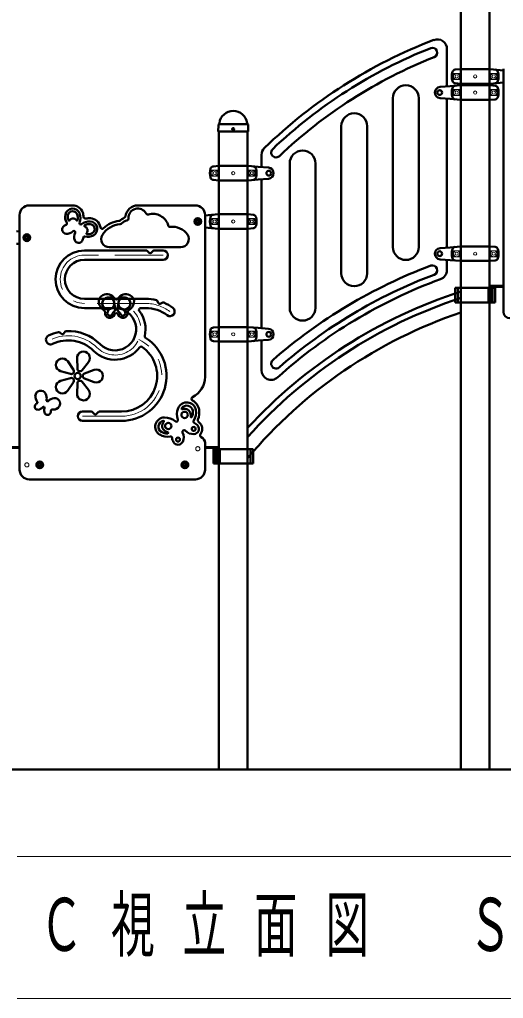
# Model space of a CAD drawing. Units: millimetres on the paper, scale 1:50. Extents: x -365 to 0, y -594 to 257.
# Drawn here: x -255 to -225, y -148 to -87.2 of the extents above; entities that cross this region are included whole.
import ezdxf

# ---------------------------------------------------------------- set-up
doc = ezdxf.new("R2010")
doc.units = ezdxf.units.MM
doc.linetypes.add('USER1', pattern=[4.5, 2.5, -2])
doc.linetypes.add('USER2', pattern=[6, 3, -1, 1, -1])
doc.layers.add('LY_1', color=140, linetype='Continuous', lineweight=50)
doc.styles.add('ＭＳ ゴシック', font='')
doc.styles.get('ＭＳ ゴシック').set_extended_font_data('MS Gothic')

msp = doc.modelspace()

# ---------------------------------------------------------------- linework, layer by layer
at = {"layer": 'LY_1'}
for p, q in [((-227.667, -133.773), (-227.667, -75.483)), ((-225.885, -133.773), (-225.885, -75.483)), ((-228.526, -91.392), (-228.526, -89.071)), ((-227.696, -90.323), (-228.012, -90.351)), ((-227.696, -90.323), (-225.855, -90.323)), ((-225.856, -90.323), (-225.226, -90.378)), ((-225.226, -90.378), (-225.026, -90.393)), ((-225.026, -105.373), (-225.026, -90.299)), ((-228.326, -91.377), (-228.957, -91.424)), ((-227.696, -91.322), (-228.326, -91.377)), ((-227.696, -91.223), (-228.012, -91.195)), ((-227.696, -91.223), (-225.855, -91.223)), ((-225.856, -91.322), (-227.696, -91.322)), ((-225.856, -91.223), (-225.226, -91.168)), ((-225.856, -91.322), (-225.54, -91.35)), ((-225.226, -91.168), (-225.026, -91.153)), ((-231.876, -101.359), (-231.876, -92.117)), ((-230.276, -101.359), (-230.276, -92.117)), ((-228.326, -92.167), (-228.957, -92.121)), ((-228.526, -101.392), (-228.526, -92.152)), ((-227.696, -92.222), (-228.326, -92.167)), ((-225.856, -92.222), (-227.696, -92.222)), ((-225.856, -92.222), (-225.54, -92.194)), ((-242.705, -94.183), (-242.697, -93.786)), ((-242.672, -93.728), (-242.65, -93.706)), ((-240.88, -93.728), (-240.902, -93.706)), ((-240.847, -94.183), (-240.855, -93.786)), ((-235.076, -102.99), (-235.076, -93.859)), ((-233.476, -102.99), (-233.476, -93.859)), ((-242.695, -94.193), (-242.705, -94.183)), ((-242.695, -94.193), (-240.856, -94.193)), ((-242.667, -133.773), (-242.667, -94.193)), ((-240.885, -133.773), (-240.885, -94.193)), ((-240.847, -94.183), (-240.856, -94.193)), ((-240.026, -96.392), (-240.026, -95.642)), ((-242.696, -96.322), (-243.012, -96.35)), ((-242.696, -96.322), (-240.855, -96.322)), ((-240.856, -96.322), (-240.226, -96.377)), ((-240.226, -96.377), (-239.595, -96.424)), ((-238.276, -105.126), (-238.276, -96.165)), ((-236.676, -105.126), (-236.676, -96.165)), ((-240.856, -97.222), (-240.226, -97.167)), ((-240.226, -97.167), (-239.595, -97.121)), ((-240.026, -106.392), (-240.026, -97.152)), ((-242.696, -97.222), (-243.012, -97.194)), ((-242.696, -97.222), (-240.855, -97.222)), ((-254.426, -98.773), (-251.736, -98.773)), ((-247.689, -98.773), (-244.126, -98.773)), ((-255.026, -115.173), (-255.026, -99.373)), ((-243.526, -109.413), (-243.526, -99.373)), ((-243.326, -99.378), (-243.526, -99.393)), ((-242.696, -99.323), (-243.326, -99.378)), ((-240.856, -99.323), (-242.696, -99.323)), ((-240.856, -99.323), (-240.54, -99.351)), ((-244.056, -99.727), (-243.976, -99.681)), ((-244.056, -99.727), (-244.056, -99.819)), ((-244.056, -99.819), (-243.976, -99.865)), ((-243.976, -99.681), (-243.896, -99.727)), ((-243.976, -99.865), (-243.896, -99.819)), ((-243.896, -99.727), (-243.896, -99.819)), ((-243.326, -100.168), (-243.526, -100.153)), ((-242.696, -100.223), (-243.326, -100.168)), ((-240.856, -100.223), (-240.54, -100.195)), ((-255.226, -100.378), (-255.026, -100.393)), ((-254.656, -100.727), (-254.576, -100.681)), ((-254.656, -100.727), (-254.656, -100.819)), ((-254.656, -100.819), (-254.576, -100.865)), ((-254.576, -100.681), (-254.496, -100.727)), ((-254.576, -100.865), (-254.496, -100.819)), ((-254.496, -100.727), (-254.496, -100.819)), ((-240.856, -100.223), (-242.696, -100.223)), ((-255.226, -101.168), (-255.026, -101.153)), ((-249.465, -101.368), (-245.033, -101.368)), ((-228.326, -101.377), (-228.957, -101.424)), ((-227.696, -101.322), (-228.326, -101.377)), ((-225.856, -101.322), (-227.696, -101.322)), ((-225.856, -101.322), (-225.54, -101.35)), ((-251.006, -101.568), (-247.172, -101.568)), ((-246.982, -101.725), (-247.116, -101.591)), ((-246.869, -101.725), (-246.736, -101.591)), ((-246.68, -101.568), (-246.126, -101.568)), ((-251.006, -102.148), (-246.126, -102.148)), ((-228.326, -102.167), (-228.957, -102.121)), ((-228.526, -102.789), (-228.526, -102.152)), ((-227.696, -102.222), (-228.326, -102.167)), ((-225.856, -102.222), (-227.696, -102.222)), ((-225.856, -102.222), (-225.54, -102.194)), ((-225.885, -103.773), (-225.026, -103.773)), ((-225.885, -103.819), (-225.026, -103.819)), ((-225.54, -103.893), (-228.012, -103.893)), ((-228.012, -103.893), (-228.012, -104.793)), ((-227.846, -103.893), (-227.846, -104.793)), ((-225.941, -103.893), (-225.941, -104.793)), ((-225.754, -103.893), (-225.754, -104.793)), ((-225.695, -103.893), (-225.695, -104.793)), ((-225.54, -103.893), (-225.54, -104.793)), ((-251.006, -104.568), (-247.206, -104.568)), ((-246.417, -104.845), (-246.494, -104.689)), ((-246.31, -104.881), (-246.154, -104.804)), ((-225.54, -104.793), (-228.012, -104.793)), ((-251.006, -105.148), (-249.108, -105.148)), ((-247.528, -105.148), (-247.206, -105.148)), ((-252.414, -106.756), (-252.552, -106.65)), ((-252.302, -106.741), (-252.196, -106.602)), ((-242.696, -106.322), (-243.012, -106.35)), ((-242.696, -106.322), (-240.855, -106.322)), ((-240.856, -106.322), (-240.226, -106.377)), ((-240.226, -106.377), (-239.595, -106.424)), ((-242.696, -107.222), (-243.012, -107.194)), ((-242.696, -107.222), (-240.855, -107.222)), ((-240.856, -107.222), (-240.226, -107.167)), ((-240.226, -107.167), (-239.595, -107.121)), ((-240.026, -108.999), (-240.026, -107.152)), ((-251.681, -108.979), (-252.04, -108.447)), ((-251.442, -108.901), (-251.464, -108.26)), ((-251.144, -108.998), (-250.749, -108.492)), ((-251.865, -109.232), (-252.482, -109.055)), ((-250.996, -109.202), (-250.393, -108.982)), ((-251.865, -109.484), (-252.482, -109.661)), ((-251.681, -109.737), (-252.04, -110.269)), ((-251.442, -109.815), (-251.464, -110.456)), ((-251.144, -109.718), (-250.749, -110.224)), ((-250.996, -109.514), (-250.393, -109.734)), ((-250.572, -111.568), (-251.126, -111.568)), ((-250.382, -111.725), (-250.516, -111.591)), ((-250.269, -111.725), (-250.136, -111.591)), ((-248.706, -111.568), (-250.08, -111.568)), ((-248.706, -112.148), (-251.126, -112.148)), ((-243.526, -115.173), (-243.526, -113.516)), ((-255.885, -113.773), (-255.026, -113.773)), ((-255.885, -113.819), (-255.026, -113.819)), ((-242.667, -113.773), (-243.526, -113.773)), ((-242.667, -113.819), (-243.526, -113.819)), ((-243.012, -113.893), (-243.012, -114.793)), ((-243.012, -113.893), (-240.54, -113.893)), ((-242.857, -113.893), (-242.857, -114.793)), ((-242.798, -113.893), (-242.798, -114.793)), ((-242.61, -113.893), (-242.61, -114.793)), ((-240.706, -113.893), (-240.706, -114.793)), ((-240.54, -113.893), (-240.54, -114.793)), ((-253.856, -114.827), (-253.776, -114.781)), ((-253.776, -114.781), (-253.696, -114.827)), ((-244.856, -114.827), (-244.776, -114.781)), ((-244.776, -114.781), (-244.696, -114.827)), ((-243.012, -114.793), (-240.54, -114.793)), ((-253.856, -114.827), (-253.856, -114.919)), ((-253.856, -114.919), (-253.776, -114.965)), ((-253.776, -114.965), (-253.696, -114.919)), ((-253.696, -114.827), (-253.696, -114.919)), ((-244.856, -114.827), (-244.856, -114.919)), ((-244.856, -114.919), (-244.776, -114.965)), ((-244.776, -114.965), (-244.696, -114.919)), ((-244.696, -114.827), (-244.696, -114.919)), ((-254.426, -115.773), (-244.126, -115.773))]:
    msp.add_line(p, q, dxfattribs=at)
at = {"layer": 'LY_1', "color": 7, "lineweight": 13}
for p, q in [((-228.111, -90.958), (-228.111, -90.588)), ((-227.741, -90.588), (-228.111, -90.588)), ((-227.741, -90.958), (-228.111, -90.958)), ((-225.811, -90.588), (-225.441, -90.588)), ((-225.811, -90.958), (-225.441, -90.958)), ((-225.441, -90.958), (-225.441, -90.588)), ((-228.111, -91.957), (-228.111, -91.587)), ((-227.741, -91.587), (-228.111, -91.587)), ((-225.811, -91.587), (-225.441, -91.587)), ((-225.441, -91.957), (-225.441, -91.587)), ((-227.741, -91.957), (-228.111, -91.957)), ((-225.811, -91.957), (-225.441, -91.957)), ((-242.669, -93.763), (-240.882, -93.763)), ((-242.633, -93.693), (-240.922, -93.693)), ((-243.111, -96.957), (-243.111, -96.587)), ((-242.741, -96.587), (-243.111, -96.587)), ((-242.741, -96.957), (-243.111, -96.957)), ((-240.811, -96.587), (-240.441, -96.587)), ((-240.811, -96.957), (-240.441, -96.957)), ((-240.441, -96.957), (-240.441, -96.587)), ((-243.111, -99.958), (-243.111, -99.588)), ((-242.741, -99.588), (-243.111, -99.588)), ((-240.811, -99.588), (-240.441, -99.588)), ((-240.441, -99.958), (-240.441, -99.588)), ((-242.741, -99.958), (-243.111, -99.958)), ((-240.811, -99.958), (-240.441, -99.958)), ((-228.111, -101.957), (-228.111, -101.587)), ((-227.741, -101.587), (-228.111, -101.587)), ((-227.741, -101.957), (-228.111, -101.957)), ((-225.811, -101.587), (-225.441, -101.587)), ((-225.811, -101.957), (-225.441, -101.957)), ((-225.441, -101.957), (-225.441, -101.587)), ((-243.111, -106.957), (-243.111, -106.587)), ((-242.741, -106.587), (-243.111, -106.587)), ((-240.811, -106.587), (-240.441, -106.587)), ((-240.441, -106.957), (-240.441, -106.587)), ((-242.741, -106.957), (-243.111, -106.957)), ((-240.811, -106.957), (-240.441, -106.957)), ((-198.376, -139.182), (-255.176, -139.182)), ((-255.176, -147.982), (-198.376, -147.982))]:
    msp.add_line(p, q, dxfattribs=at)
at = {"layer": 'LY_1', "color": 7, "linetype": 'USER1', "lineweight": 13}
msp.add_line((-242.666, -93.773), (-240.886, -93.773), dxfattribs=at)
at = {"layer": 'LY_1', "color": 7, "linetype": 'USER2', "lineweight": 13}
for p, q in [((-246.126, -101.858), (-251.006, -101.858)), ((-247.206, -104.858), (-251.006, -104.858)), ((-251.126, -111.858), (-248.706, -111.858))]:
    msp.add_line(p, q, dxfattribs=at)
at = {"layer": 'LY_1', "color": 7}
msp.add_line((-150.658, -133.773), (-298.102, -133.773), dxfattribs=at)
at = {"layer": 'LY_1', "color": 7, "lineweight": 13}
for centre, radius in [((-227.926, -90.773), 0.185), ((-227.926, -90.773), 0.1), ((-226.776, -90.773), 0.1), ((-225.626, -90.773), 0.185), ((-225.626, -90.773), 0.1), ((-227.926, -91.772), 0.185), ((-227.926, -91.772), 0.1), ((-226.776, -91.772), 0.1), ((-225.626, -91.772), 0.185), ((-225.626, -91.772), 0.1), ((-242.926, -96.772), 0.185), ((-242.926, -96.772), 0.1), ((-241.776, -96.772), 0.1), ((-240.626, -96.772), 0.185), ((-240.626, -96.772), 0.1), ((-243.976, -99.773), 0.24), ((-242.926, -99.773), 0.185), ((-240.626, -99.773), 0.185), ((-243.976, -99.773), 0.11), ((-242.926, -99.773), 0.1), ((-241.776, -99.773), 0.1), ((-240.626, -99.773), 0.1), ((-254.576, -100.773), 0.24), ((-254.576, -100.773), 0.11), ((-227.926, -101.772), 0.185), ((-227.926, -101.772), 0.1), ((-226.776, -101.772), 0.1), ((-225.626, -101.772), 0.185), ((-225.626, -101.772), 0.1), ((-242.926, -106.772), 0.185), ((-242.926, -106.772), 0.1), ((-241.776, -106.772), 0.1), ((-240.626, -106.772), 0.185), ((-240.626, -106.772), 0.1), ((-253.776, -114.873), 0.24), ((-253.776, -114.873), 0.11), ((-244.776, -114.873), 0.24), ((-244.776, -114.873), 0.11)]:
    msp.add_circle(centre, radius, dxfattribs=at)
at = {"layer": 'LY_1'}
for centre, radius in [((-228.976, -91.772), 0.15), ((-241.776, -94.033), 0.06), ((-239.576, -96.772), 0.15), ((-243.976, -99.773), 0.21), ((-254.576, -100.773), 0.21), ((-228.976, -101.772), 0.15), ((-249.526, -104.858), 0.37), ((-249.526, -104.858), 0.37), ((-248.526, -104.858), 0.37), ((-248.526, -104.858), 0.37), ((-239.576, -106.772), 0.15), ((-251.426, -109.358), 0.2), ((-244.793, -111.773), 0.2), ((-245.805, -112.461), 0.2), ((-244.23, -112.644), 0.12), ((-245.203, -113.305), 0.12), ((-253.776, -114.873), 0.21), ((-244.776, -114.873), 0.21)]:
    msp.add_circle(centre, radius, dxfattribs=at)
at = {"layer": 'LY_1', "color": 7, "linetype": 'USER1', "lineweight": 13}
for centre, radius in [((-243.976, -99.773), 0.13), ((-243.976, -99.773), 0.125), ((-254.576, -100.773), 0.13), ((-254.576, -100.773), 0.125), ((-243.976, -113.873), 0.13), ((-254.576, -114.873), 0.13), ((-253.776, -114.873), 0.13), ((-253.776, -114.873), 0.125), ((-244.776, -114.873), 0.13), ((-244.776, -114.873), 0.125)]:
    msp.add_circle(centre, radius, dxfattribs=at)
at = {"layer": 'LY_1'}
for centre, radius, start, end in [((-218.258, -117.461), 31, 110.94656, 134.13193), ((-229.126, -89.071), 0.6, 0, 110.94656), ((-218.258, -117.461), 30.6, 111.62794, 133.52807), ((-229.426, -89.295), 0.3, 291.62794, 111.62794), ((-218.258, -117.461), 30, 111.62794, 133.52807), ((-227.226, -90.773), 1, 163.80375, 196.19625), ((-227.994, -90.55), 0.2, 95, 163.80375), ((-225.558, -90.55), 0.2, 16.19625, 85), ((-226.326, -90.773), 1, 343.80375, 16.19625), ((-227.994, -90.996), 0.2, 196.19625, 265), ((-225.558, -90.996), 0.2, 275, 343.80375), ((-231.076, -92.117), 0.8, 0, 180), ((-228.926, -91.772), 0.35, 95, 265), ((-227.226, -91.772), 1, 163.80375, 196.19625), ((-227.994, -91.549), 0.2, 95, 163.80375), ((-225.558, -91.549), 0.2, 16.19625, 85), ((-226.326, -91.772), 1, 343.80375, 16.19625), ((-227.994, -91.995), 0.2, 196.19625, 265), ((-225.558, -91.995), 0.2, 275, 343.80375), ((-241.776, -93.773), 0.864, 90, 173.3676), ((-241.776, -93.773), 0.864, 6.6324, 90), ((-234.276, -93.859), 0.8, 0, 180), ((-242.613, -93.788), 0.084, 135, 178.99605), ((-242.69, -93.667), 0.056, 315, 353.3676), ((-240.862, -93.667), 0.056, 186.6324, 225), ((-240.939, -93.788), 0.084, 1.00395, 45), ((-239.426, -95.642), 0.6, 134.13193, 180), ((-239.126, -95.493), 0.3, 133.52807, 313.52807), ((-237.476, -96.165), 0.8, 0, 180), ((-242.226, -96.772), 1, 163.80375, 196.19625), ((-242.994, -96.549), 0.2, 95, 163.80375), ((-240.558, -96.549), 0.2, 16.19625, 85), ((-241.326, -96.772), 1, 343.80375, 16.19625), ((-239.626, -96.772), 0.35, 275, 85), ((-242.994, -96.995), 0.2, 196.19625, 265), ((-240.558, -96.995), 0.2, 275, 343.80375), ((-254.426, -99.373), 0.6, 90, 180), ((-251.736, -99.434), 0.461, 19.18034, 167.65203), ((-251.736, -99.434), 0.661, 19.18034, 90), ((-247.689, -99.559), 0.786, 90, 172.44655), ((-247.689, -99.559), 0.587, 28.85329, 182.36031), ((-244.126, -99.373), 0.6, 0, 90), ((-251.49, -99.488), 0.713, 167.65203, 211.13986), ((-251.49, -99.488), 0.553, 167.65203, 202.40114), ((-251.736, -99.434), 0.301, 19.18034, 167.65203), ((-251.713, -99.85), 0.262, 35.54452, 146.39119), ((-252.083, -99.554), 0.668, 348.93864, 19.18034), ((-252.083, -99.554), 0.828, 339.41613, 19.18034), ((-252.083, -99.554), 1.028, 3.81231, 19.18034), ((-250.938, -99.478), 0.12, 183.81231, 282.68033), ((-250.686, -100.598), 1.028, 87.3123, 102.68033), ((-250.669, -100.231), 0.661, 9.30779, 87.3123), ((-248.221, -100.346), 0.858, 112.05955, 132.23441), ((-248.588, -99.44), 0.12, 292.05955, 352.44655), ((-248.395, -99.589), 0.12, 282.96258, 2.36031), ((-247.07, -99.218), 0.12, 208.85329, 286.26437), ((-246.761, -100.279), 0.984, 15.19768, 106.26437), ((-242.226, -99.773), 1, 163.80375, 196.19625), ((-242.994, -99.55), 0.2, 95, 163.80375), ((-240.558, -99.55), 0.2, 16.19625, 85), ((-241.326, -99.773), 1, 343.80375, 16.19625), ((-252.12, -100.274), 0.259, 139.85618, 264.18174), ((-251.927, -100.437), 0.51, 114.1406, 139.85618), ((-252.169, -99.898), 0.08, 294.1406, 31.13986), ((-251.964, -99.683), 0.04, 202.40114, 326.39119), ((-251.467, -99.675), 0.04, 215.54452, 348.93864), ((-251.233, -99.874), 0.08, 159.41613, 307.07651), ((-250.686, -100.598), 0.828, 87.3123, 127.07651), ((-250.976, -100.041), 0.04, 117.554, 250.94812), ((-250.686, -100.598), 0.668, 87.3123, 117.554), ((-251.075, -100.327), 0.262, 320.10145, 70.94812), ((-250.669, -100.231), 0.301, 298.84062, 87.3123), ((-250.669, -100.231), 0.461, 298.84062, 87.3123), ((-249.898, -100.105), 0.12, 189.30779, 314.39209), ((-248.692, -101.337), 1.405, 93.64542, 148.763), ((-248.692, -101.337), 1.605, 96.1833, 134.39209), ((-248.878, -99.622), 0.12, 276.1833, 312.23441), ((-248.789, -99.816), 0.12, 273.64542, 316.95526), ((-248.221, -100.346), 0.658, 102.96258, 136.95526), ((-245.695, -99.989), 0.12, 195.19768, 276.99691), ((-245.544, -101.221), 1.121, 34.66343, 96.99691), ((-242.994, -99.996), 0.2, 196.19625, 265), ((-240.558, -99.996), 0.2, 275, 343.80375), ((-252.091, -99.992), 0.542, 264.18174, 315.01615), ((-251.65, -100.432), 0.08, 331.47649, 135.01615), ((-251.104, -100.729), 0.542, 151.47649, 202.3109), ((-251.576, -100.699), 0.51, 326.63646, 352.35204), ((-250.991, -100.777), 0.08, 75.35278, 172.35204), ((-250.791, -100.01), 0.713, 255.35278, 298.84062), ((-250.843, -100.52), 0.04, 140.10145, 264.0915), ((-250.791, -100.01), 0.553, 264.0915, 298.84062), ((-249.465, -100.868), 0.5, 148.763, 270), ((-245.033, -100.868), 0.5, 270, 34.66343), ((-251.366, -100.837), 0.259, 202.3109, 326.63646), ((-231.076, -101.359), 0.8, 180, 0), ((-228.926, -101.772), 0.35, 95, 265), ((-227.994, -101.549), 0.2, 95, 163.80375), ((-225.558, -101.549), 0.2, 16.19625, 85), ((-251.006, -103.358), 1.79, 90, 270), ((-247.172, -101.648), 0.08, 45, 90), ((-246.926, -101.668), 0.08, 225, 315), ((-246.68, -101.648), 0.08, 90, 135), ((-246.126, -101.858), 0.29, 270, 90), ((-227.226, -101.772), 1, 163.80375, 196.19625), ((-226.326, -101.772), 1, 343.80375, 16.19625), ((-251.006, -103.358), 1.21, 90, 270), ((-218.258, -132.461), 32, 110.62806, 131.16987), ((-229.426, -102.794), 0.3, 290.62806, 110.62806), ((-227.994, -101.995), 0.2, 196.19625, 265), ((-225.558, -101.995), 0.2, 275, 343.80375), ((-218.258, -132.461), 31.4, 110.62806, 131.16987), ((-234.276, -102.99), 0.8, 180, 0), ((-229.126, -102.789), 0.6, 290.11596, 0), ((-218.258, -132.461), 31, 110.11596, 132.05708), ((-249.694, -104.734), 0.432, 114.11451, 192.68347), ((-249.626, -104.885), 0.598, 33.25389, 114.11452), ((-248.426, -104.885), 0.598, 65.88549, 146.74611), ((-248.358, -104.734), 0.432, 347.31653, 65.88549), ((-218.209, -133.438), 30.807, 107.87885, 137.39717), ((-249.416, -104.671), 0.717, 192.68347, 239.51239), ((-249.526, -104.858), 0.38, 12.43224, 263.71783), ((-251.235, -105.235), 2.131, 359.21451, 12.43224), ((-249.026, -104.491), 0.12, 213.25389, 326.74611), ((-246.816, -105.235), 2.131, 167.56776, 180.78549), ((-248.526, -104.858), 0.38, 276.28217, 167.56776), ((-248.635, -104.671), 0.717, 300.48761, 347.31653), ((-247.206, -107.358), 2.79, 76.33576, 90), ((-246.566, -104.725), 0.08, 26.34025, 76.33576), ((-246.345, -104.809), 0.08, 206.34025, 296.34025), ((-246.118, -104.876), 0.08, 66.34474, 116.34025), ((-247.206, -107.358), 2.79, 52.99625, 66.34474), ((-218.209, -133.438), 30.427, 108.10983, 138.18111), ((-249.108, -106.458), 1.31, 225.01704, 90), ((-249.841, -105.392), 0.12, 350.97739, 59.51239), ((-249.426, -105.458), 0.3, 170.97739, 342.24721), ((-249.426, -105.458), 0.16, 132.32966, 342.24721), ((-249.574, -105.295), 0.06, 312.32966, 83.71783), ((-249.026, -105.586), 0.26, 121.60475, 162.24721), ((-249.225, -105.262), 0.12, 301.60475, 359.21451), ((-249.026, -105.586), 0.12, 17.75279, 162.24721), ((-248.827, -105.262), 0.12, 180.78549, 238.39525), ((-248.626, -105.458), 0.3, 197.75279, 9.02261), ((-249.026, -105.586), 0.26, 17.75279, 58.39525), ((-248.626, -105.458), 0.16, 197.75279, 47.67034), ((-248.478, -105.295), 0.06, 96.28217, 227.67034), ((-248.211, -105.392), 0.12, 120.48761, 189.02261), ((-247.528, -105.248), 0.1, 90, 217.44793), ((-249.108, -106.458), 1.89, 346.86777, 37.44793), ((-247.206, -107.358), 2.21, 52.99625, 90), ((-245.701, -105.361), 0.29, 232.99625, 52.99625), ((-218.209, -133.438), 29.573, 108.65178, 140.06539), ((-237.476, -105.126), 0.8, 180, 0), ((-224.626, -105.373), 0.4, 180, 270), ((-253.103, -107.111), 0.29, 116.02183, 296.02183), ((-252.006, -109.358), 2.79, 102.67433, 116.02183), ((-252.6, -106.714), 0.08, 52.67883, 102.67433), ((-252.365, -106.692), 0.08, 232.67883, 322.67883), ((-252.133, -106.651), 0.08, 92.68332, 142.67883), ((-252.006, -109.358), 2.79, 45.01704, 92.68332), ((-247.17, -106.91), 0.1, 166.86777, 237.88849), ((-242.226, -106.772), 1, 163.80375, 196.19625), ((-242.994, -106.549), 0.2, 95, 163.80375), ((-240.558, -106.549), 0.2, 16.19625, 85), ((-241.326, -106.772), 1, 343.80375, 16.19625), ((-239.626, -106.772), 0.35, 275, 85), ((-252.006, -109.358), 2.21, 45.01704, 116.02183), ((-248.706, -109.358), 2.79, 270, 57.88849), ((-242.994, -106.995), 0.2, 196.19625, 265), ((-240.558, -106.995), 0.2, 275, 343.80375), ((-251.064, -108.246), 0.4, 322, 182), ((-249.108, -106.458), 1.89, 225.01704, 323.98869), ((-248.706, -109.358), 2.21, 270, 55.07482), ((-247.498, -107.628), 0.1, 55.07482, 143.98869), ((-252.372, -108.671), 0.4, 34, 254), ((-239.126, -108.599), 0.3, 131.16987, 311.16987), ((-251.819, -109.072), 0.166, 254, 34), ((-251.276, -108.895), 0.166, 182, 322), ((-250.939, -109.358), 0.166, 110, 250), ((-250.256, -109.358), 0.4, 250, 110), ((-239.426, -108.999), 0.6, 180, 312.05708), ((-252.372, -110.045), 0.4, 106, 326), ((-251.819, -109.644), 0.166, 326, 106), ((-251.276, -109.82), 0.166, 38, 178), ((-244.926, -109.413), 1.4, 296.29333, 0), ((-253.712, -110.61), 0.339, 27.75012, 176.2218), ((-253.951, -110.736), 0.609, 347.98591, 27.75012), ((-251.064, -110.47), 0.4, 178, 38), ((-253.74, -111.36), 0.375, 122.71038, 148.42596), ((-253.526, -110.623), 0.524, 176.2218, 219.70964), ((-253.975, -110.995), 0.0588, 302.71038, 39.70964), ((-253.298, -110.875), 0.0588, 167.98591, 315.64629), ((-252.821, -111.342), 0.609, 95.88208, 135.64629), ((-252.848, -111.073), 0.339, 307.41039, 95.88208), ((-244.662, -111.573), 0.576, 9.78042, 158.2521), ((-244.253, -110.776), 0.12, 116.29333, 242.82944), ((-244.662, -111.573), 0.776, 9.78042, 62.82944), ((-253.898, -111.263), 0.19, 148.42596, 272.75152), ((-253.908, -111.055), 0.399, 272.75152, 323.58592), ((-253.54, -111.327), 0.0588, 340.04627, 143.58592), ((-253.11, -111.483), 0.399, 160.04627, 210.88068), ((-253.289, -111.59), 0.19, 210.88068, 335.20624), ((-253.457, -111.512), 0.375, 335.20624, 0.92182), ((-253.023, -111.505), 0.0588, 83.92256, 180.92182), ((-252.961, -110.925), 0.524, 263.92256, 307.41039), ((-251.126, -111.858), 0.29, 90, 270), ((-250.572, -111.648), 0.08, 45, 90), ((-250.326, -111.668), 0.08, 225, 315), ((-250.08, -111.648), 0.08, 90, 135), ((-244.235, -111.743), 1.035, 158.2521, 198.01631), ((-244.939, -111.384), 0.04, 145.68156, 290.53791), ((-244.662, -111.573), 0.376, 9.78042, 145.68156), ((-244.793, -111.773), 0.376, 9.78042, 110.53791), ((-245.104, -111.827), 0.692, 355.34566, 9.78042), ((-244.973, -111.627), 0.692, 336.53852, 9.78042), ((-244.973, -111.627), 0.891, 326.29259, 9.78042), ((-244.973, -111.627), 1.091, 336.71436, 9.78042), ((-246.04, -112.509), 0.576, 90.12014, 238.59183), ((-246.04, -112.509), 0.376, 102.69068, 238.59183), ((-245.805, -112.461), 0.376, 137.83433, 238.59183), ((-246.113, -112.181), 0.04, 317.83433, 102.69068), ((-246.039, -112.968), 1.035, 50.35593, 90.12014), ((-245.314, -112.094), 0.1, 230.35593, 18.01631), ((-244.375, -111.886), 0.04, 175.34566, 336.53852), ((-244.148, -112.177), 0.1, 146.29259, 243.29184), ((-244.48, -112.836), 0.638, 37.57626, 63.29184), ((-243.86, -112.106), 0.12, 156.71436, 229.69607), ((-244.48, -112.836), 0.838, 37.57626, 49.69607), ((-244.23, -112.644), 0.523, 322.27364, 37.57626), ((-245.875, -112.239), 0.692, 238.59183, 271.83373), ((-245.641, -112.191), 0.692, 238.59183, 253.02659), ((-245.854, -112.891), 0.04, 271.83373, 73.02659), ((-244.825, -112.815), 0.1, 42.4163, 205.95595), ((-245.524, -113.156), 0.678, 335.12154, 25.95595), ((-244.25, -112.29), 0.678, 222.4163, 273.2507), ((-244.23, -112.644), 0.323, 273.2507, 37.57626), ((-243.721, -113.038), 0.12, 142.27364, 246.84127), ((-245.875, -112.239), 0.891, 238.59183, 282.07966), ((-245.667, -113.209), 0.1, 5.0804, 102.07966), ((-244.932, -113.144), 0.638, 185.0804, 210.79598), ((-245.203, -113.305), 0.323, 210.79598, 335.12154), ((-243.926, -113.516), 0.4, 0, 66.84127), ((-254.426, -115.173), 0.6, 180, 270), ((-244.126, -115.173), 0.6, 270, 0)]:
    msp.add_arc(centre, radius, start, end, dxfattribs=at)
at = {"layer": 'LY_1', "color": 7, "lineweight": 13}
for centre, start, end in [((-230.301, -90.773), 355.87048, 4.12952), ((-223.251, -90.773), 175.87048, 184.12952), ((-230.301, -91.772), 355.87048, 4.12952), ((-223.251, -91.772), 175.87048, 184.12952), ((-245.301, -96.772), 355.87048, 4.12952), ((-238.251, -96.772), 175.87048, 184.12952), ((-245.301, -99.773), 355.87048, 4.12952), ((-238.251, -99.773), 175.87048, 184.12952), ((-230.301, -101.772), 355.87048, 4.12952), ((-223.251, -101.772), 175.87048, 184.12952), ((-245.301, -106.772), 355.87048, 4.12952), ((-238.251, -106.772), 175.87048, 184.12952)]:
    msp.add_arc(centre, 2.567, start, end, dxfattribs=at)
at = {"layer": 'LY_1', "color": 7, "linetype": 'USER2', "lineweight": 13}
for centre, radius, start, end in [((-251.006, -103.358), 1.5, 90, 270), ((-249.108, -106.458), 1.6, 225.01704, 90), ((-247.206, -107.358), 2.5, 52.99625, 90), ((-252.006, -109.358), 2.5, 45.01704, 116.02183), ((-248.706, -109.358), 2.5, 270, 64.77578)]:
    msp.add_arc(centre, radius, start, end, dxfattribs=at)

# ---------------------------------------------------------------- texts
at = {"layer": 'LY_1', "color": 7, "insert": (-253.776, -143.582), "char_height": 3.299, "attachment_point": 4, "style": 'ＭＳ ゴシック'}
msp.add_mtext('\\T1.64;\\W0.6;Ｃ視立面図\u3000Ｓ＝１／５０', dxfattribs=at)

doc.saveas('drawing.dxf')
